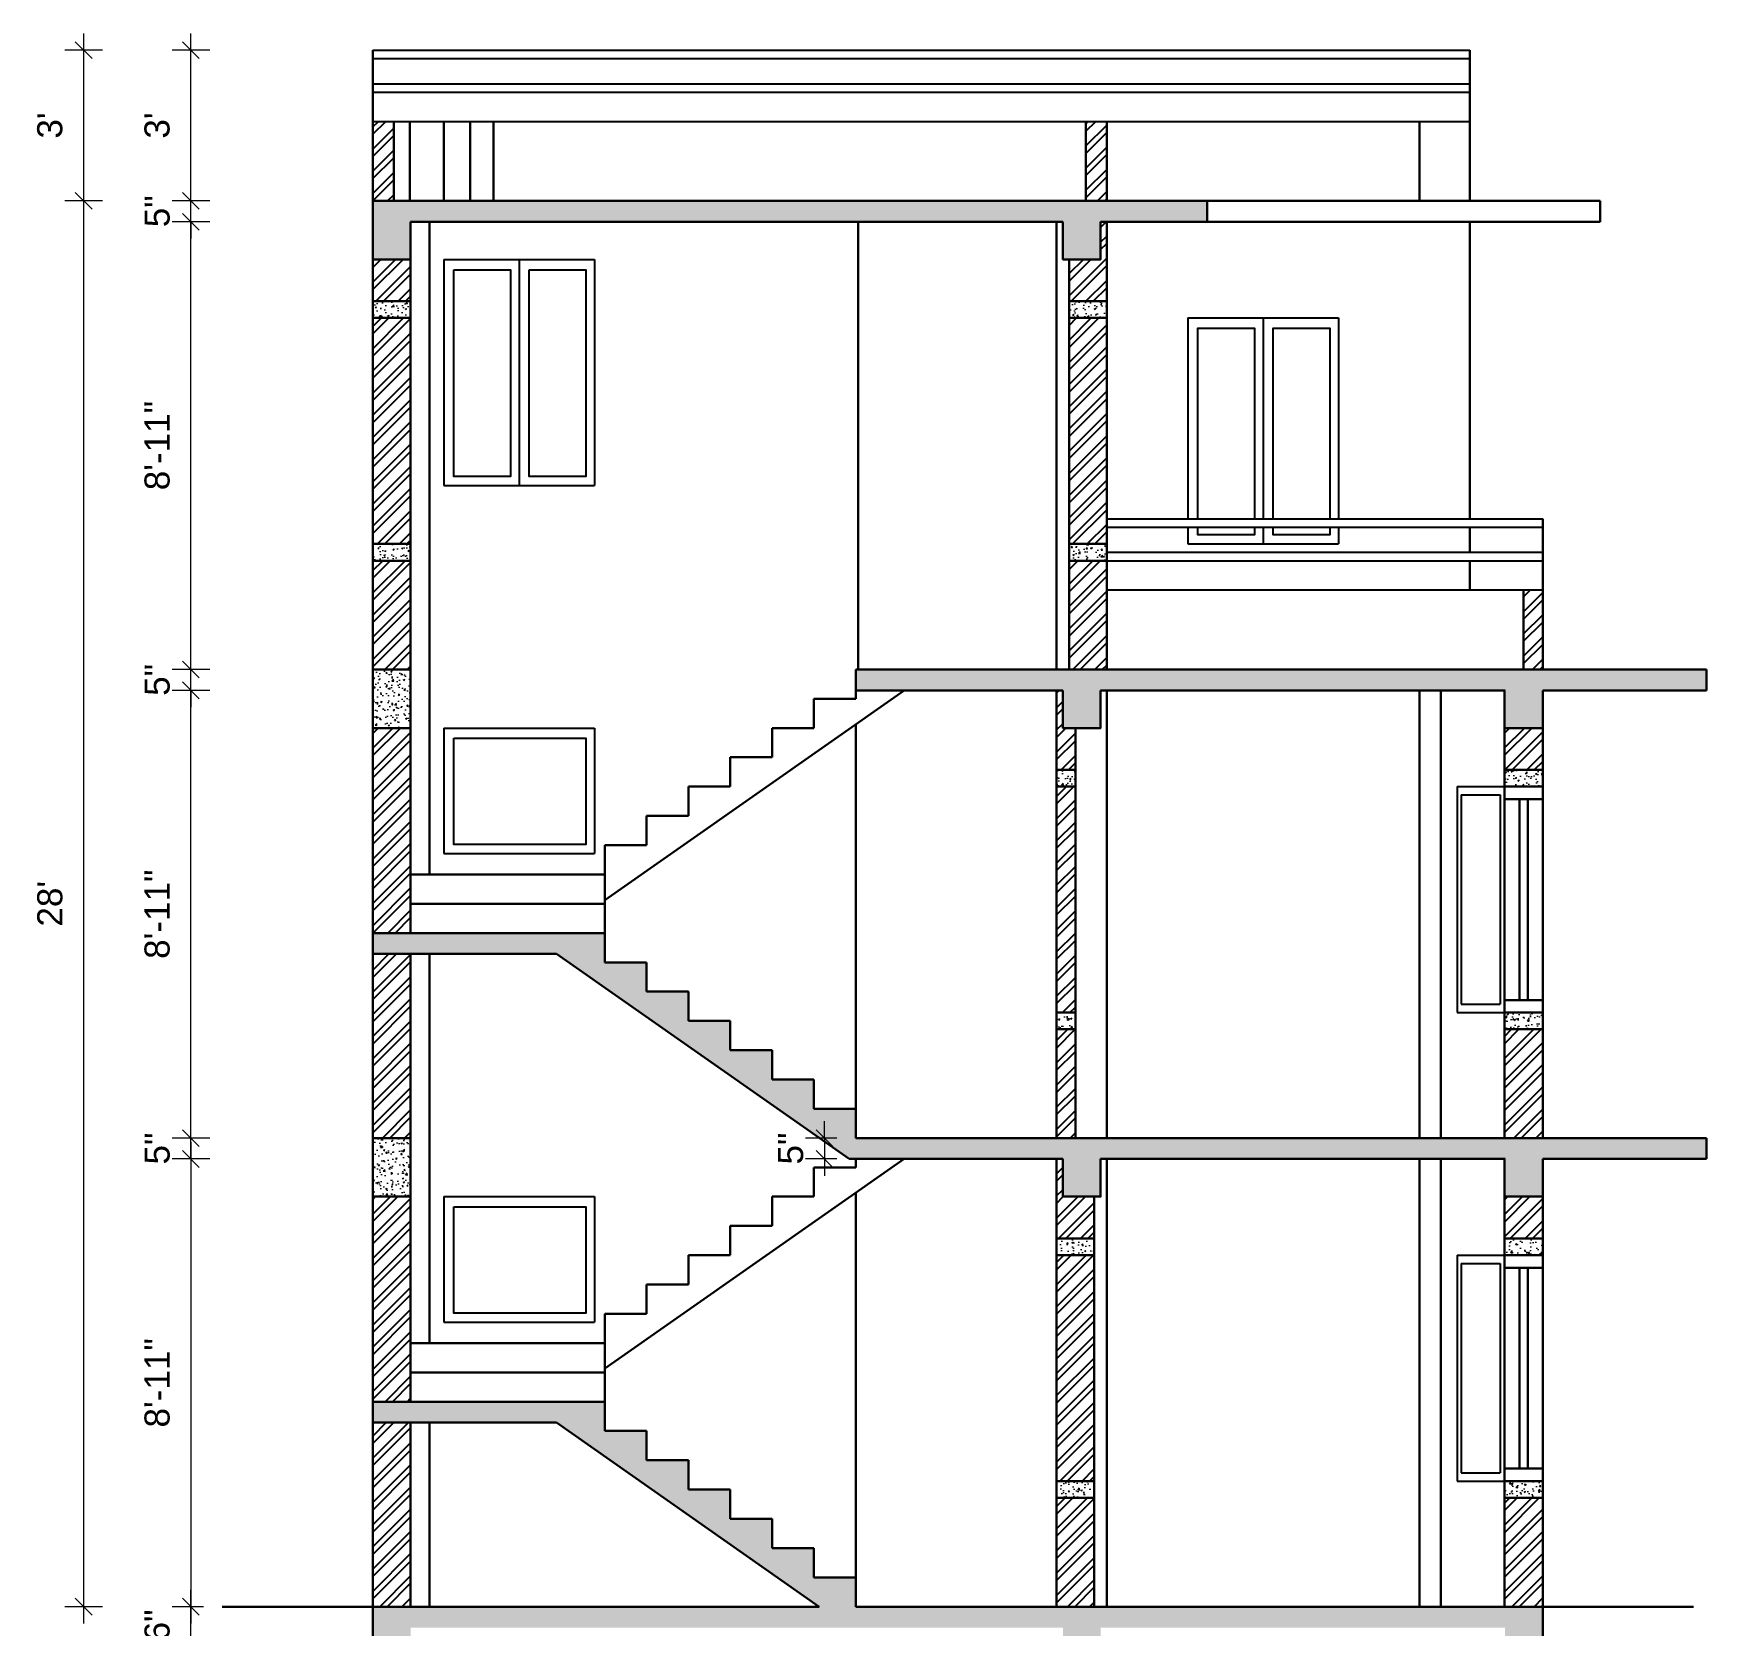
# Model space of a CAD drawing. Header units: inches. Extents: x 45643 to 70559, y -8725 to 1713.
# Drawn here: x 59715 to 60115, y -5222.8 to -4842.3 of the extents above; entities that cross this region are included whole.
import ezdxf

# ---------------------------------------------------------------- set-up
doc = ezdxf.new("R2010")
doc.units = ezdxf.units.IN
doc.header["$MEASUREMENT"] = 0
for name, color, linetype, lineweight in [('1', 7, 'Continuous', 25), ('A_Title Text', 105, 'Continuous', 60), ('ELEVATION', 6, 'Continuous', 30), ('PARAPET', 102, 'Continuous', 20)]:
    doc.layers.add(name, color=color, linetype=linetype, lineweight=lineweight)
doc.styles.add('Arial', font='arial.ttf')
doc.dimstyles.new('Sudeep', dxfattribs={"dimtxt": 6, "dimasz": 4, "dimexe": 4.5, "dimexo": 4.5, "dimgap": 5, "dimtad": 1, "dimdec": 0, "dimlunit": 4, "dimtxsty": 'Arial', "dimblk": 'OBLIQUE', "dimcen": 250, "dimdle": 4, "dimclrd": 86, "dimclre": 5, "dimclrt": 1, "dimadec": 0, "dimazin": 0, "dimtfac": 1, "dimtdec": 0, "dimtix": 1, "dimtmove": 1, "dimatfit": 3, "dimldrblk": 'OBLIQUE', "dimfxl": 4.5, "dimfxlon": 1, "dimfrac": 2, "dimlwd": 15, "dimlwe": 13, "dimarcsym": 0})
pattern_1 = [(50, (-4311.282, -5210.4313), (3.58630091, -0.31376067), [0.375, -4.125]), (355, (-4311.282, -5210.4313), (-0.69375667, 3.76096067), [0.3, -3.3]), (100.4514445, (-4310.9832, -5210.4575), (2.89254423, 3.44719995), [0.31870096, -3.50571056]), (46.1842, (-4311.282, -5209.4313), (5.33620665, -0.8275964), [0.5625, -6.1875]), (96.6356355, (-4310.8374, -5209.5003), (4.67330973, 4.870593), [0.4780517, -5.2585688]), (351.184164, (-4311.282, -5209.4313), (4.67330973, 4.870593), [0.45, -4.95]), (21, (-4310.782, -5209.6813), (2.98453526, -2.01309445), [0.375, -4.125]), (326, (-4310.782, -5209.6813), (1.21657666, 3.62575023), [0.3, -3.3]), (71.451445, (-4310.5334, -5209.849), (4.20111188, 1.61265576), [0.31870095, -3.50571056]), (37.5, (-4311.2821, -5210.4313), (0.060799277, 1.66446927), [0, -3.26, 0, -3.35, 0, -3.3125]), (7.5, (-4311.2821, -5210.4313), (1.315347687, 1.97205856), [0, -1.91, 0, -3.185, 0, -1.2625]), (327.5, (-4312.3971, -5210.4313), (2.66911218, -0.11277436), [0, -1.25, 0, -3.9, 0, -5.175]), (317.5, (-4312.897, -5210.4313), (2.91593085, 0.50052491), [0, -1.625, 0, -2.59, 0, -3.675])]
pattern_2 = [(45, (-4311.282, -5210.4313), (-2.65165043, 2.65165043), []), (45, (-4309.5143, -5210.4313), (-2.65165043, 2.65165043), [])]

# ---------------------------------------------------------------- blocks, each defined once
blk = doc.blocks.new('_Oblique')
at = {"color": 0, "linetype": 'ByBlock', "lineweight": -2}
blk.add_line((-0.5, -0.5), (0.5, 0.5), dxfattribs=at)
blk = doc.blocks.new('*D1189')
at = {"layer": 'A_Title Text', "color": 86, "lineweight": 15, "transparency": 16777216}
for p, q in [((59752.67, -5218.25), (59752.67, -5214.25)), ((59752.67, -5236.25), (59752.67, -5218.25)), ((59752.67, -5236.25), (59752.67, -5240.25))]:
    blk.add_line(p, q, dxfattribs=at)
at = {"layer": 'A_Title Text', "color": 5, "lineweight": 13, "transparency": 16777216}
for p, q in [((59755.66, -5218.25), (59748.17, -5218.25)), ((59757.17, -5236.25), (59748.17, -5236.25))]:
    blk.add_line(p, q, dxfattribs=at)
at = {"layer": 'Defpoints', "color": 0, "transparency": 16777216}
for p in [(59752.67, -5218.25), (59760.16, -5218.25), (59796.16, -5236.25)]:
    blk.add_point(p, dxfattribs=at)
at = {"layer": 'A_Title Text', "color": 86, "lineweight": 15, "transparency": 16777216, "xscale": 4, "yscale": 4, "zscale": 4}
for p, rotation in [((59752.67, -5218.25), 270), ((59752.67, -5236.25), 90)]:
    blk.add_blockref('_Oblique', p, dxfattribs=dict(at, rotation=rotation))
at = {"layer": 'A_Title Text', "color": 1, "transparency": 16777216, "insert": (59744.61, -5227.25), "char_height": 6, "attachment_point": 5, "rotation": 90, "style": 'Arial'}
blk.add_mtext('1\'-6"', dxfattribs=at)
blk = doc.blocks.new('*D1190')
at = {"layer": 'A_Title Text', "color": 86, "lineweight": 15, "transparency": 16777216}
for p, q in [((59904.12, -5106.25), (59904.12, -5102.25)), ((59904.12, -5106.25), (59904.12, -5111.25)), ((59904.12, -5111.25), (59904.12, -5115.25))]:
    blk.add_line(p, q, dxfattribs=at)
at = {"layer": 'A_Title Text', "color": 5, "lineweight": 13, "transparency": 16777216}
for p, q in [((59907.11, -5106.25), (59899.62, -5106.25)), ((59907.11, -5111.25), (59899.62, -5111.25))]:
    blk.add_line(p, q, dxfattribs=at)
at = {"layer": 'Defpoints', "color": 0, "transparency": 16777216}
for p in [(59911.61, -5106.25), (59904.12, -5111.25), (59911.61, -5111.25)]:
    blk.add_point(p, dxfattribs=at)
at = {"layer": 'A_Title Text', "color": 86, "lineweight": 15, "transparency": 16777216, "xscale": 4, "yscale": 4, "zscale": 4}
for p, rotation in [((59904.12, -5106.25), 270), ((59904.12, -5111.25), 90)]:
    blk.add_blockref('_Oblique', p, dxfattribs=dict(at, rotation=rotation))
at = {"layer": 'A_Title Text', "color": 1, "transparency": 16777216, "insert": (59896.06, -5108.75), "char_height": 6, "attachment_point": 5, "rotation": 90, "style": 'Arial'}
blk.add_mtext('5"', dxfattribs=at)
blk = doc.blocks.new('*D1191')
at = {"layer": 'A_Title Text', "color": 86, "lineweight": 15, "transparency": 16777216}
for p, q in [((59752.67, -5106.25), (59752.67, -5102.25)), ((59752.67, -5111.25), (59752.67, -5106.25)), ((59752.67, -5111.25), (59752.67, -5115.25))]:
    blk.add_line(p, q, dxfattribs=at)
at = {"layer": 'A_Title Text', "color": 5, "lineweight": 13, "transparency": 16777216}
for p, q in [((59757.17, -5106.25), (59748.17, -5106.25)), ((59757.17, -5111.25), (59748.17, -5111.25))]:
    blk.add_line(p, q, dxfattribs=at)
at = {"layer": 'Defpoints', "color": 0, "transparency": 16777216}
for p in [(59752.67, -5106.25), (59911.61, -5106.25), (59911.61, -5111.25)]:
    blk.add_point(p, dxfattribs=at)
at = {"layer": 'A_Title Text', "color": 86, "lineweight": 15, "transparency": 16777216, "xscale": 4, "yscale": 4, "zscale": 4}
for p, rotation in [((59752.67, -5106.25), 270), ((59752.67, -5111.25), 90)]:
    blk.add_blockref('_Oblique', p, dxfattribs=dict(at, rotation=rotation))
at = {"layer": 'A_Title Text', "color": 1, "transparency": 16777216, "insert": (59744.62, -5108.75), "char_height": 6, "attachment_point": 5, "rotation": 90, "style": 'Arial'}
blk.add_mtext('5"', dxfattribs=at)
blk = doc.blocks.new('*D1192')
at = {"layer": 'A_Title Text', "color": 86, "lineweight": 15, "transparency": 16777216}
blk.add_line((59752.67, -5110.25), (59752.67, -4995.25), dxfattribs=at)
at = {"layer": 'A_Title Text', "color": 5, "lineweight": 13, "transparency": 16777216}
for p, q in [((59757.17, -4999.25), (59748.17, -4999.25)), ((59757.17, -5106.25), (59748.17, -5106.25))]:
    blk.add_line(p, q, dxfattribs=at)
at = {"layer": 'Defpoints', "color": 0, "transparency": 16777216}
for p in [(59752.67, -4999.25), (59911.61, -4999.25), (59911.61, -5106.25)]:
    blk.add_point(p, dxfattribs=at)
at = {"layer": 'A_Title Text', "color": 86, "lineweight": 15, "transparency": 16777216, "xscale": 4, "yscale": 4, "zscale": 4}
for p, rotation in [((59752.67, -4999.25), 90), ((59752.67, -5106.25), 270)]:
    blk.add_blockref('_Oblique', p, dxfattribs=dict(at, rotation=rotation))
at = {"layer": 'A_Title Text', "color": 1, "transparency": 16777216, "insert": (59744.61, -5052.75), "char_height": 6, "attachment_point": 5, "rotation": 90, "style": 'Arial'}
blk.add_mtext('8\'-11"', dxfattribs=at)
blk = doc.blocks.new('*D1193')
at = {"layer": 'A_Title Text', "color": 86, "lineweight": 15, "transparency": 16777216}
for p, q in [((59752.67, -4994.25), (59752.67, -4990.25)), ((59752.67, -4999.25), (59752.67, -4994.25)), ((59752.67, -4999.25), (59752.67, -5003.25))]:
    blk.add_line(p, q, dxfattribs=at)
at = {"layer": 'A_Title Text', "color": 5, "lineweight": 13, "transparency": 16777216}
for p, q in [((59757.17, -4994.25), (59748.17, -4994.25)), ((59757.17, -4999.25), (59748.17, -4999.25))]:
    blk.add_line(p, q, dxfattribs=at)
at = {"layer": 'Defpoints', "color": 0, "transparency": 16777216}
for p in [(59752.67, -4994.25), (59911.61, -4994.25), (59911.61, -4999.25)]:
    blk.add_point(p, dxfattribs=at)
at = {"layer": 'A_Title Text', "color": 86, "lineweight": 15, "transparency": 16777216, "xscale": 4, "yscale": 4, "zscale": 4}
for p, rotation in [((59752.67, -4994.25), 270), ((59752.67, -4999.25), 90)]:
    blk.add_blockref('_Oblique', p, dxfattribs=dict(at, rotation=rotation))
at = {"layer": 'A_Title Text', "color": 1, "transparency": 16777216, "insert": (59744.62, -4996.75), "char_height": 6, "attachment_point": 5, "rotation": 90, "style": 'Arial'}
blk.add_mtext('5"', dxfattribs=at)
blk = doc.blocks.new('*D1194')
at = {"layer": 'A_Title Text', "color": 86, "lineweight": 15, "transparency": 16777216}
blk.add_line((59752.67, -4998.25), (59752.67, -4883.25), dxfattribs=at)
at = {"layer": 'A_Title Text', "color": 5, "lineweight": 13, "transparency": 16777216}
for p, q in [((59757.17, -4887.25), (59748.17, -4887.25)), ((59757.17, -4994.25), (59748.17, -4994.25))]:
    blk.add_line(p, q, dxfattribs=at)
at = {"layer": 'Defpoints', "color": 0, "transparency": 16777216}
for p in [(59752.67, -4887.25), (59805.18, -4887.25), (59911.61, -4994.25)]:
    blk.add_point(p, dxfattribs=at)
at = {"layer": 'A_Title Text', "color": 86, "lineweight": 15, "transparency": 16777216, "xscale": 4, "yscale": 4, "zscale": 4}
for p, rotation in [((59752.67, -4887.25), 90), ((59752.67, -4994.25), 270)]:
    blk.add_blockref('_Oblique', p, dxfattribs=dict(at, rotation=rotation))
at = {"layer": 'A_Title Text', "color": 1, "transparency": 16777216, "insert": (59744.61, -4940.75), "char_height": 6, "attachment_point": 5, "rotation": 90, "style": 'Arial'}
blk.add_mtext('8\'-11"', dxfattribs=at)
blk = doc.blocks.new('*D1195')
at = {"layer": 'A_Title Text', "color": 86, "lineweight": 15, "transparency": 16777216}
for p, q in [((59752.67, -4882.25), (59752.67, -4878.25)), ((59752.67, -4887.25), (59752.67, -4882.25)), ((59752.67, -4887.25), (59752.67, -4891.25))]:
    blk.add_line(p, q, dxfattribs=at)
at = {"layer": 'A_Title Text', "color": 5, "lineweight": 13, "transparency": 16777216}
for p, q in [((59757.17, -4882.25), (59748.17, -4882.25)), ((59757.17, -4887.25), (59748.17, -4887.25))]:
    blk.add_line(p, q, dxfattribs=at)
at = {"layer": 'Defpoints', "color": 0, "transparency": 16777216}
for p in [(59752.67, -4882.25), (59796.16, -4882.25), (59805.18, -4887.25)]:
    blk.add_point(p, dxfattribs=at)
at = {"layer": 'A_Title Text', "color": 86, "lineweight": 15, "transparency": 16777216, "xscale": 4, "yscale": 4, "zscale": 4}
for p, rotation in [((59752.67, -4882.25), 270), ((59752.67, -4887.25), 90)]:
    blk.add_blockref('_Oblique', p, dxfattribs=dict(at, rotation=rotation))
at = {"layer": 'A_Title Text', "color": 1, "transparency": 16777216, "insert": (59744.62, -4884.75), "char_height": 6, "attachment_point": 5, "rotation": 90, "style": 'Arial'}
blk.add_mtext('5"', dxfattribs=at)
blk = doc.blocks.new('*D1196')
at = {"layer": 'A_Title Text', "color": 86, "lineweight": 15, "transparency": 16777216}
blk.add_line((59752.67, -4886.25), (59752.67, -4842.25), dxfattribs=at)
at = {"layer": 'A_Title Text', "color": 5, "lineweight": 13, "transparency": 16777216}
for p, q in [((59757.17, -4846.25), (59748.17, -4846.25)), ((59757.17, -4882.25), (59748.17, -4882.25))]:
    blk.add_line(p, q, dxfattribs=at)
at = {"layer": 'Defpoints', "color": 0, "transparency": 16777216}
for p in [(59752.67, -4846.25), (59796.16, -4846.25), (59796.16, -4882.25)]:
    blk.add_point(p, dxfattribs=at)
at = {"layer": 'A_Title Text', "color": 86, "lineweight": 15, "transparency": 16777216, "xscale": 4, "yscale": 4, "zscale": 4}
for p, rotation in [((59752.67, -4846.25), 90), ((59752.67, -4882.25), 270)]:
    blk.add_blockref('_Oblique', p, dxfattribs=dict(at, rotation=rotation))
at = {"layer": 'A_Title Text', "color": 1, "transparency": 16777216, "insert": (59744.6, -4864.25), "char_height": 6, "attachment_point": 5, "rotation": 90, "style": 'Arial'}
blk.add_mtext("3'", dxfattribs=at)
blk = doc.blocks.new('*D1186')
at = {"layer": 'A_Title Text', "color": 86, "lineweight": 15, "transparency": 16777216}
blk.add_line((59727.03, -5222.25), (59727.03, -4878.25), dxfattribs=at)
at = {"layer": 'A_Title Text', "color": 5, "lineweight": 13, "transparency": 16777216}
for p, q in [((59731.53, -4882.25), (59722.53, -4882.25)), ((59731.53, -5218.25), (59722.53, -5218.25))]:
    blk.add_line(p, q, dxfattribs=at)
at = {"layer": 'Defpoints', "color": 0, "transparency": 16777216}
for p in [(59727.03, -4882.25), (59796.16, -4882.25), (59760.16, -5218.25)]:
    blk.add_point(p, dxfattribs=at)
at = {"layer": 'A_Title Text', "color": 86, "lineweight": 15, "transparency": 16777216, "xscale": 4, "yscale": 4, "zscale": 4}
for p, rotation in [((59727.03, -4882.25), 90), ((59727.03, -5218.25), 270)]:
    blk.add_blockref('_Oblique', p, dxfattribs=dict(at, rotation=rotation))
at = {"layer": 'A_Title Text', "color": 1, "transparency": 16777216, "insert": (59718.97, -5050.25), "char_height": 6, "attachment_point": 5, "rotation": 90, "style": 'Arial'}
blk.add_mtext("28'", dxfattribs=at)
blk = doc.blocks.new('*D1187')
at = {"layer": 'A_Title Text', "color": 86, "lineweight": 15, "transparency": 16777216}
blk.add_line((59727.03, -4886.25), (59727.03, -4842.25), dxfattribs=at)
at = {"layer": 'A_Title Text', "color": 5, "lineweight": 13, "transparency": 16777216}
for p, q in [((59731.53, -4846.25), (59722.53, -4846.25)), ((59731.53, -4882.25), (59722.53, -4882.25))]:
    blk.add_line(p, q, dxfattribs=at)
at = {"layer": 'Defpoints', "color": 0, "transparency": 16777216}
for p in [(59727.03, -4846.25), (59796.16, -4846.25), (59796.16, -4882.25)]:
    blk.add_point(p, dxfattribs=at)
at = {"layer": 'A_Title Text', "color": 86, "lineweight": 15, "transparency": 16777216, "xscale": 4, "yscale": 4, "zscale": 4}
for p, rotation in [((59727.03, -4846.25), 90), ((59727.03, -4882.25), 270)]:
    blk.add_blockref('_Oblique', p, dxfattribs=dict(at, rotation=rotation))
at = {"layer": 'A_Title Text', "color": 1, "transparency": 16777216, "insert": (59718.96, -4864.25), "char_height": 6, "attachment_point": 5, "rotation": 90, "style": 'Arial'}
blk.add_mtext("3'", dxfattribs=at)
blk = doc.blocks.new('*D1341')
at = {"layer": 'A_Title Text', "color": 86, "lineweight": 15, "transparency": 16777216}
blk.add_line((59752.67, -5107.25), (59752.67, -5222.25), dxfattribs=at)
at = {"layer": 'A_Title Text', "color": 5, "lineweight": 13, "transparency": 16777216}
for p, q in [((59757.17, -5111.25), (59748.17, -5111.25)), ((59755.66, -5218.25), (59748.17, -5218.25))]:
    blk.add_line(p, q, dxfattribs=at)
at = {"layer": 'Defpoints', "color": 0, "transparency": 16777216}
for p in [(59911.61, -5111.25), (59752.67, -5218.25), (59760.16, -5218.25)]:
    blk.add_point(p, dxfattribs=at)
at = {"layer": 'A_Title Text', "color": 86, "lineweight": 15, "transparency": 16777216, "xscale": 4, "yscale": 4, "zscale": 4}
for p, rotation in [((59752.67, -5111.25), 90), ((59752.67, -5218.25), 270)]:
    blk.add_blockref('_Oblique', p, dxfattribs=dict(at, rotation=rotation))
at = {"layer": 'A_Title Text', "color": 1, "transparency": 16777216, "insert": (59744.61, -5164.75), "char_height": 6, "attachment_point": 5, "rotation": 90, "style": 'Arial'}
blk.add_mtext('8\'-11"', dxfattribs=at)

msp = doc.modelspace()

# ---------------------------------------------------------------- hatches: boundary and pattern name
at = {"layer": '1', "ltscale": 5}
h = msp.add_hatch(dxfattribs=at)
h.set_pattern_fill('ANSI32', color=4, scale=10, style=0)
h.set_pattern_definition(pattern_2)
h.paths.add_polyline_path([(59801.164, -4863.254), (59796.164, -4863.254), (59796.164, -4882.254), (59801.164, -4882.254)])
h = msp.add_hatch(dxfattribs=at)
h.set_pattern_fill('ANSI32', color=4, scale=10, style=0)
h.set_pattern_definition(pattern_2)
h.paths.add_polyline_path([(59971.61, -4863.254), (59966.61, -4863.254), (59966.61, -4882.254), (59971.61, -4882.254)])
h = msp.add_hatch(dxfattribs=at)
h.set_pattern_fill('ANSI32', color=4, scale=10, style=0)
h.set_pattern_definition(pattern_2)
h.paths.add_polyline_path([(59971.602, -4968.254), (59962.602, -4968.254), (59962.602, -4994.254), (59971.602, -4994.254)])
h.paths.add_polyline_path([(59971.602, -4910.254), (59962.602, -4910.254), (59962.602, -4964.254), (59971.602, -4964.254)])
h.paths.add_polyline_path([(59962.602, -4906.254), (59971.602, -4906.254), (59971.602, -4887.254), (59970.11, -4887.254), (59970.11, -4896.254), (59962.602, -4896.254)])
h = msp.add_hatch(dxfattribs=at)
h.set_pattern_fill('ANSI32', color=4, scale=10, style=0)
h.set_pattern_definition(pattern_2)
h.paths.add_polyline_path([(59805.176, -4968.254), (59796.164, -4968.254), (59796.164, -4994.254), (59805.176, -4994.254)])
h.paths.add_polyline_path([(59805.176, -4910.254), (59796.164, -4910.254), (59796.164, -4964.254), (59805.176, -4964.254)])
h.paths.add_polyline_path([(59805.176, -4896.254), (59796.164, -4896.254), (59796.164, -4906.254), (59805.176, -4906.254)])
h = msp.add_hatch(dxfattribs=at)
h.set_pattern_fill('ANSI32', color=4, scale=10, style=0)
h.set_pattern_definition([(45, (-4323.3425, -5210.4313), (-2.65165043, 2.65165043), []), (45, (-4321.5748, -5210.4313), (-2.65165043, 2.65165043), [])])
h.paths.add_polyline_path([(60075.843, -4975.254), (60071.265, -4975.254), (60071.265, -4994.254), (60075.843, -4994.254)])
h = msp.add_hatch(dxfattribs=at)
h.set_pattern_fill('ANSI32', color=4, scale=10, style=0)
h.set_pattern_definition(pattern_2)
h.paths.add_polyline_path([(59964.11, -5080.254), (59959.61, -5080.254), (59959.61, -5106.254), (59964.11, -5106.254)])
h.paths.add_polyline_path([(59959.61, -5076.254), (59964.11, -5076.254), (59964.11, -5022.254), (59959.61, -5022.254)])
h.paths.add_polyline_path([(59964.11, -5008.254), (59961.11, -5008.254), (59961.11, -4999.254), (59959.61, -4999.254), (59959.61, -5018.254), (59964.11, -5018.254)])
h = msp.add_hatch(dxfattribs=at)
h.set_pattern_fill('ANSI32', color=4, scale=10, style=0)
h.set_pattern_definition(pattern_2)
h.paths.add_polyline_path([(59796.164, -5106.254), (59805.176, -5106.254), (59805.176, -5062.254), (59796.164, -5062.254)])
h.paths.add_polyline_path([(59805.176, -5008.254), (59796.164, -5008.254), (59796.164, -5057.254), (59805.176, -5057.254)])
h = msp.add_hatch(dxfattribs=at)
h.set_pattern_fill('ANSI32', color=4, scale=10, style=0)
h.set_pattern_definition(pattern_2)
h.paths.add_polyline_path([(60066.687, -5106.254), (60075.843, -5106.254), (60075.843, -5080.254), (60066.687, -5080.254)])
h.paths.add_polyline_path([(60075.843, -5018.254), (60075.843, -5008.254), (60066.687, -5008.254), (60066.687, -5018.254)])
h = msp.add_hatch(dxfattribs=at)
h.set_pattern_fill('ANSI32', color=4, scale=10, style=0)
h.set_pattern_definition(pattern_2)
h.paths.add_polyline_path([(59968.61, -5120.254), (59961.11, -5120.254), (59961.11, -5111.254), (59959.61, -5111.254), (59959.61, -5130.254), (59968.61, -5130.254)])
h.paths.add_polyline_path([(59968.61, -5134.254), (59959.61, -5134.254), (59959.61, -5188.254), (59968.61, -5188.254)])
h.paths.add_polyline_path([(59968.61, -5192.254), (59959.61, -5192.254), (59959.61, -5218.254), (59968.61, -5218.254)])
h = msp.add_hatch(dxfattribs=at)
h.set_pattern_fill('ANSI32', color=4, scale=10, style=0)
h.set_pattern_definition(pattern_2)
h.paths.add_polyline_path([(59805.176, -5174.254), (59796.164, -5174.254), (59796.164, -5218.254), (59805.176, -5218.254)])
h.paths.add_polyline_path([(59805.176, -5120.254), (59796.164, -5120.254), (59796.164, -5169.254), (59805.176, -5169.254)])
h = msp.add_hatch(dxfattribs=at)
h.set_pattern_fill('ANSI32', color=4, scale=10, style=0)
h.set_pattern_definition([(45, (26149.0368, -725.8534), (-2.65165043, 2.65165043), []), (45, (26150.8046, -725.8534), (-2.65165043, 2.65165043), [])])
h.paths.add_polyline_path([(60066.687, -5130.254), (60075.843, -5130.254), (60075.843, -5120.254), (60066.687, -5120.254)])
h.paths.add_polyline_path([(60075.843, -5192.254), (60066.687, -5192.254), (60066.687, -5218.254), (60075.843, -5218.254)])
at = {"layer": 'PARAPET'}
h = msp.add_hatch(dxfattribs=at)
h.set_pattern_fill('AR-CONC', color=256, scale=0.5)
h.set_pattern_definition(pattern_1)
h.paths.add_polyline_path([(59961.11, -4887.254), (59961.11, -4896.254), (59970.11, -4896.254), (59970.11, -4887.254), (59995.6, -4887.254), (59995.6, -4882.254), (59796.164, -4882.254), (59796.164, -4896.254), (59805.164, -4896.254), (59805.164, -4887.254)])
h = msp.add_hatch(dxfattribs=at)
h.set_pattern_fill('AR-CONC', color=256, scale=0.5)
h.set_pattern_definition(pattern_1)
h.paths.add_polyline_path([(59805.176, -4910.254), (59805.176, -4906.254), (59796.164, -4906.254), (59796.164, -4910.254)])
h = msp.add_hatch(dxfattribs=at)
h.set_pattern_fill('AR-CONC', color=256, scale=0.5)
h.set_pattern_definition(pattern_1)
h.paths.add_polyline_path([(59962.602, -4906.254), (59962.602, -4910.254), (59971.602, -4910.254), (59971.602, -4906.254)])
h = msp.add_hatch(dxfattribs=at)
h.set_pattern_fill('AR-CONC', color=256, scale=0.5)
h.set_pattern_definition(pattern_1)
h.paths.add_polyline_path([(59805.176, -4968.254), (59805.176, -4964.254), (59796.164, -4964.254), (59796.164, -4968.254)])
h = msp.add_hatch(dxfattribs=at)
h.set_pattern_fill('AR-CONC', color=256, scale=0.5)
h.set_pattern_definition(pattern_1)
h.paths.add_polyline_path([(59962.602, -4964.254), (59962.602, -4968.254), (59971.602, -4968.254), (59971.602, -4964.254)])
h = msp.add_hatch(dxfattribs=at)
h.set_pattern_fill('AR-CONC', color=256, scale=0.5)
h.set_pattern_definition(pattern_1)
h.paths.add_polyline_path([(59796.164, -5008.254), (59805.164, -5008.254), (59805.164, -4994.254), (59796.164, -4994.254)])
h = msp.add_hatch(dxfattribs=at)
h.set_pattern_fill('AR-CONC', color=256, scale=0.5)
h.set_pattern_definition(pattern_1)
h.paths.add_polyline_path([(59970.11, -4999.254), (60066.687, -4999.254), (60066.687, -5008.254), (60075.843, -5008.254), (60075.843, -4999.254), (60114.986, -4999.254), (60114.986, -4994.254), (59911.61, -4994.254), (59911.61, -4999.254), (59961.11, -4999.254), (59961.11, -5008.254), (59970.11, -5008.254)])
h = msp.add_hatch(dxfattribs=at)
h.set_pattern_fill('AR-CONC', color=256, scale=0.5)
h.set_pattern_definition(pattern_1)
h.paths.add_polyline_path([(59959.61, -5018.254), (59959.61, -5022.254), (59964.11, -5022.254), (59964.11, -5018.254)])
h = msp.add_hatch(dxfattribs=at)
h.set_pattern_fill('AR-CONC', color=256, scale=0.5)
h.set_pattern_definition(pattern_1)
h.paths.add_polyline_path([(60066.687, -5018.254), (60066.687, -5022.254), (60075.843, -5022.254), (60075.843, -5018.254)])
h = msp.add_hatch(dxfattribs=at)
h.set_pattern_fill('AR-CONC', color=256, scale=0.5)
h.set_pattern_definition(pattern_1)
h.paths.add_polyline_path([(59961.11, -5120.254), (59970.11, -5120.254), (59970.11, -5111.254), (60066.687, -5111.254), (60066.687, -5120.254), (60075.843, -5120.254), (60075.843, -5111.254), (60114.986, -5111.254), (60114.986, -5106.254), (59911.61, -5106.254), (59911.61, -5099.254), (59901.61, -5099.254), (59901.61, -5092.254), (59891.61, -5092.254), (59891.61, -5085.254), (59881.61, -5085.254), (59881.61, -5078.254), (59871.61, -5078.254), (59871.61, -5071.254), (59861.61, -5071.254), (59861.61, -5064.254), (59851.61, -5064.254), (59851.61, -5057.254), (59796.164, -5057.254), (59796.164, -5062.254), (59840.034, -5062.254), (59910.034, -5111.254), (59961.11, -5111.254)])
h = msp.add_hatch(dxfattribs=at)
h.set_pattern_fill('AR-CONC', color=256, scale=0.5)
h.set_pattern_definition(pattern_1)
h.paths.add_polyline_path([(59964.11, -5080.254), (59964.11, -5076.254), (59959.61, -5076.254), (59959.61, -5080.254)])
h = msp.add_hatch(dxfattribs=at)
h.set_pattern_fill('AR-CONC', color=256, scale=0.5)
h.set_pattern_definition(pattern_1)
h.paths.add_polyline_path([(60075.843, -5080.254), (60075.843, -5076.254), (60066.687, -5076.254), (60066.687, -5080.254)])
h = msp.add_hatch(dxfattribs=at)
h.set_pattern_fill('AR-CONC', color=256, scale=0.5)
h.set_pattern_definition(pattern_1)
h.paths.add_polyline_path([(59805.164, -5106.254), (59796.164, -5106.254), (59796.164, -5120.254), (59805.164, -5120.254)])
h = msp.add_hatch(dxfattribs=at)
h.set_pattern_fill('AR-CONC', color=256, scale=0.5)
h.set_pattern_definition(pattern_1)
h.paths.add_polyline_path([(59959.61, -5130.254), (59959.61, -5134.254), (59968.61, -5134.254), (59968.61, -5130.254)])
h = msp.add_hatch(dxfattribs=at)
h.set_pattern_fill('AR-CONC', color=256, scale=0.5)
h.set_pattern_definition(pattern_1)
h.paths.add_polyline_path([(60075.843, -5130.254), (60066.687, -5130.254), (60066.687, -5134.254), (60075.843, -5134.254)])
h = msp.add_hatch(dxfattribs=at)
h.set_pattern_fill('AR-CONC', color=256, scale=0.5)
h.set_pattern_definition(pattern_1)
h.paths.add_polyline_path([(59961.11, -5232.254), (59970.11, -5232.254), (59970.11, -5223.254), (60066.843, -5223.254), (60066.843, -5232.254), (60075.843, -5232.254), (60075.843, -5218.254), (59911.61, -5218.254), (59911.61, -5211.254), (59901.61, -5211.254), (59901.61, -5204.254), (59891.61, -5204.254), (59891.61, -5197.254), (59881.61, -5197.254), (59881.61, -5190.254), (59871.61, -5190.254), (59871.61, -5183.254), (59861.61, -5183.254), (59861.61, -5176.254), (59851.61, -5176.254), (59851.61, -5169.254), (59796.164, -5169.254), (59796.164, -5174.254), (59840.034, -5174.254), (59902.891, -5218.254), (59796.163, -5218.254), (59796.163, -5232.254), (59805.164, -5232.254), (59805.164, -5223.254), (59961.11, -5223.254)])
h = msp.add_hatch(dxfattribs=at)
h.set_pattern_fill('AR-CONC', color=256, scale=0.5)
h.set_pattern_definition(pattern_1)
h.paths.add_polyline_path([(59968.61, -5192.254), (59968.61, -5188.254), (59959.61, -5188.254), (59959.61, -5192.254)])
h = msp.add_hatch(dxfattribs=at)
h.set_pattern_fill('AR-CONC', color=256, scale=0.5)
h.set_pattern_definition(pattern_1)
h.paths.add_polyline_path([(60075.843, -5192.254), (60075.843, -5188.254), (60066.687, -5188.254), (60066.687, -5192.254)])

# ---------------------------------------------------------------- linework, layer by layer
at = {"color": 5}
for p, q in [((59813.13, -4896.254), (59849.13, -4896.254)), ((59813.13, -4896.254), (59813.13, -4950.254)), ((59831.13, -4896.254), (59831.13, -4950.254)), ((59849.13, -4896.254), (59849.13, -4950.254)), ((59991.007, -4910.254), (60027.007, -4910.254)), ((59991.007, -4910.254), (59991.007, -4958.254)), ((60009.007, -4910.254), (60009.007, -4958.254)), ((60027.007, -4910.254), (60027.007, -4958.254)), ((59813.13, -4950.254), (59849.13, -4950.254)), ((59991.007, -4960.254), (59991.007, -4964.254)), ((60009.007, -4960.254), (60009.007, -4964.254)), ((60027.007, -4960.254), (60027.007, -4964.254)), ((59991.007, -4964.254), (60027.007, -4964.254)), ((59813.13, -5008.254), (59849.13, -5008.254)), ((59813.13, -5008.254), (59813.13, -5038.254)), ((59849.13, -5008.254), (59849.13, -5038.254)), ((60055.347, -5022.254), (60066.687, -5022.254)), ((60055.347, -5022.254), (60055.347, -5076.254)), ((60066.687, -5022.254), (60066.687, -5076.254)), ((60056.347, -5024.254), (60065.687, -5024.254)), ((60056.347, -5024.254), (60056.347, -5074.254)), ((60065.687, -5024.254), (60065.687, -5074.254)), ((59813.13, -5038.254), (59849.13, -5038.254)), ((60056.347, -5074.254), (60065.687, -5074.254)), ((60055.347, -5076.254), (60066.687, -5076.254)), ((59813.13, -5120.254), (59849.13, -5120.254)), ((59813.13, -5120.254), (59813.13, -5150.254)), ((59849.13, -5120.254), (59849.13, -5150.254)), ((60055.347, -5134.254), (60066.687, -5134.254)), ((60055.347, -5134.254), (60055.347, -5188.254)), ((60066.687, -5134.254), (60066.687, -5188.254)), ((60056.347, -5136.254), (60065.687, -5136.254)), ((60056.347, -5136.254), (60056.347, -5186.254)), ((60065.687, -5136.254), (60065.687, -5186.254)), ((59813.13, -5150.254), (59849.13, -5150.254)), ((60056.347, -5186.254), (60065.687, -5186.254)), ((60055.347, -5188.254), (60066.687, -5188.254))]:
    msp.add_line(p, q, dxfattribs=at)
for points in [[(59815.532, -4898.712), (59829.067, -4898.712), (59829.067, -4948.112), (59815.532, -4948.112)], [(59833.532, -4898.712), (59847.067, -4898.712), (59847.067, -4948.112), (59833.532, -4948.112)]]:
    msp.add_lwpolyline(points, close=True, dxfattribs=at)
for points in [[(59993.409, -4958.254), (59993.409, -4912.712), (60006.944, -4912.712), (60006.944, -4958.254)], [(60011.409, -4958.254), (60011.409, -4912.712), (60024.944, -4912.712), (60024.944, -4958.254)], [(60006.944, -4960.254), (60006.944, -4962.112), (59993.409, -4962.112), (59993.409, -4960.254)], [(60024.944, -4960.254), (60024.944, -4962.112), (60011.409, -4962.112), (60011.409, -4960.254)], [(59815.532, -5010.712), (59847.067, -5010.712), (59847.067, -5036.112), (59815.532, -5036.112), (59815.532, -5010.712)], [(59815.532, -5122.712), (59847.067, -5122.712), (59847.067, -5148.112), (59815.532, -5148.112), (59815.532, -5122.712)]]:
    msp.add_lwpolyline(points, dxfattribs=at)
at = {"layer": '1', "color": 11, "ltscale": 5}
for p, q in [((59796.164, -4846.254), (60058.404, -4846.254)), ((59796.164, -4848.254), (60058.404, -4848.254)), ((59796.164, -4854.254), (60058.404, -4854.254)), ((59796.164, -4856.254), (60058.404, -4856.254)), ((59796.164, -4863.254), (60058.404, -4863.254)), ((59971.602, -4958.254), (60075.843, -4958.254)), ((59971.602, -4960.254), (60075.843, -4960.254)), ((59971.602, -4966.254), (60075.843, -4966.254)), ((59971.602, -4968.254), (60075.843, -4968.254)), ((59971.602, -4975.254), (60075.843, -4975.254))]:
    msp.add_line(p, q, dxfattribs=at)
at = {"layer": 'ELEVATION'}
for p, q in [((59796.164, -5218.254), (59796.164, -4846.254)), ((60058.404, -4882.254), (60058.404, -4846.254)), ((59801.164, -4882.254), (59801.164, -4863.254)), ((59804.997, -4882.254), (59804.997, -4863.254)), ((59813.13, -4882.254), (59813.13, -4863.254)), ((59819.451, -4882.254), (59819.451, -4863.254)), ((59825.029, -4882.254), (59825.029, -4863.254)), ((59825.029, -4882.254), (59825.029, -4863.254)), ((59966.61, -4882.254), (59966.61, -4863.254)), ((59971.61, -4882.254), (59971.61, -4863.254)), ((60046.404, -4882.254), (60046.404, -4863.254)), ((59796.164, -4882.254), (60089.552, -4882.254)), ((59995.6, -4887.254), (59995.6, -4882.254)), ((60089.552, -4887.254), (60089.552, -4882.254)), ((59805.164, -4887.254), (59961.11, -4887.254)), ((59805.176, -5057.254), (59805.176, -4887.254)), ((59809.663, -5043.254), (59809.663, -4887.254)), ((59912.143, -4994.254), (59912.143, -4887.254)), ((59959.61, -4994.254), (59959.61, -4887.254)), ((59970.11, -4887.254), (60089.552, -4887.254)), ((59971.602, -4994.254), (59971.602, -4887.254)), ((60058.404, -4958.254), (60058.404, -4887.254)), ((59962.602, -4994.254), (59962.602, -4896.254)), ((59796.164, -4906.254), (59805.176, -4906.254)), ((59962.602, -4906.254), (59971.602, -4906.254)), ((59796.164, -4910.254), (59805.176, -4910.254)), ((59962.602, -4910.254), (59971.602, -4910.254)), ((60075.843, -4994.254), (60075.843, -4958.254)), ((60058.404, -4966.254), (60058.404, -4960.254)), ((59796.164, -4964.254), (59805.176, -4964.254)), ((59962.602, -4964.254), (59971.602, -4964.254)), ((59796.164, -4968.254), (59805.176, -4968.254)), ((59962.602, -4968.254), (59971.602, -4968.254)), ((60058.404, -4975.254), (60058.404, -4968.254)), ((60071.265, -4994.254), (60071.265, -4975.254)), ((59911.61, -4994.254), (59911.61, -5001.254)), ((59911.61, -4994.254), (60114.986, -4994.254)), ((60114.986, -4999.254), (60114.986, -4994.254)), ((59851.61, -5049.358), (59923.186, -4999.254)), ((59911.61, -5001.254), (59911.61, -4999.254)), ((59911.61, -4999.254), (59961.11, -4999.254)), ((59959.61, -5106.254), (59959.61, -4999.254)), ((59970.11, -4999.254), (60066.843, -4999.254)), ((59971.61, -5106.254), (59971.61, -4999.254)), ((60046.404, -5106.254), (60046.404, -4999.254)), ((60051.492, -5106.254), (60051.492, -4999.254)), ((60066.687, -5106.254), (60066.687, -4999.254)), ((60075.843, -4999.254), (60114.986, -4999.254)), ((60075.843, -5106.254), (60075.843, -4999.254)), ((59911.61, -5001.254), (59901.61, -5001.254)), ((59901.61, -5001.254), (59901.61, -5008.254)), ((59911.61, -5106.254), (59911.61, -5007.358)), ((59901.61, -5008.254), (59891.61, -5008.254)), ((59891.61, -5008.254), (59891.61, -5015.254)), ((59964.11, -5106.254), (59964.11, -5008.254)), ((59891.61, -5015.254), (59881.61, -5015.254)), ((59881.61, -5015.254), (59881.61, -5022.254)), ((59959.61, -5018.254), (59964.11, -5018.254)), ((60066.687, -5018.254), (60075.843, -5018.254)), ((59881.61, -5022.254), (59871.61, -5022.254)), ((59871.61, -5022.254), (59871.61, -5029.254)), ((59959.61, -5022.254), (59964.11, -5022.254)), ((60066.687, -5022.254), (60075.843, -5022.254)), ((60066.687, -5025.254), (60075.843, -5025.254)), ((60070.265, -5025.254), (60070.265, -5073.254)), ((60072.265, -5025.254), (60072.265, -5073.254)), ((59871.61, -5029.254), (59861.61, -5029.254)), ((59861.61, -5029.254), (59861.61, -5036.254)), ((59861.61, -5036.254), (59851.61, -5036.254)), ((59851.61, -5036.254), (59851.61, -5043.254)), ((59851.61, -5043.254), (59805.176, -5043.254)), ((59851.61, -5057.254), (59851.61, -5043.254)), ((59851.61, -5050.254), (59805.176, -5050.254)), ((59851.61, -5057.254), (59796.164, -5057.254)), ((59851.61, -5064.254), (59851.61, -5057.254)), ((59840.034, -5062.254), (59796.164, -5062.254)), ((59805.176, -5169.254), (59805.176, -5062.254)), ((59809.663, -5155.254), (59809.663, -5062.254)), ((59910.034, -5111.254), (59840.034, -5062.254)), ((59861.61, -5064.254), (59851.61, -5064.254)), ((59861.61, -5071.254), (59861.61, -5064.254)), ((59871.61, -5071.254), (59861.61, -5071.254)), ((59871.61, -5078.254), (59871.61, -5071.254)), ((60066.687, -5073.254), (60075.843, -5073.254)), ((59881.61, -5078.254), (59871.61, -5078.254)), ((59881.61, -5085.254), (59881.61, -5078.254)), ((59959.61, -5076.254), (59964.11, -5076.254)), ((60066.687, -5076.254), (60075.843, -5076.254)), ((59959.61, -5080.254), (59964.11, -5080.254)), ((60066.687, -5080.254), (60075.843, -5080.254)), ((59891.61, -5085.254), (59881.61, -5085.254)), ((59891.61, -5092.254), (59891.61, -5085.254)), ((59901.61, -5092.254), (59891.61, -5092.254)), ((59901.61, -5099.254), (59901.61, -5092.254)), ((59911.61, -5099.254), (59901.61, -5099.254)), ((59911.61, -5106.254), (59911.61, -5099.254)), ((59796.164, -5106.254), (59805.176, -5106.254)), ((59911.61, -5106.254), (60114.986, -5106.254)), ((60114.986, -5111.254), (60114.986, -5106.254)), ((59805.164, -5111.254), (59805.176, -5111.254)), ((59851.61, -5161.358), (59923.186, -5111.254)), ((59910.034, -5111.254), (59961.11, -5111.254)), ((59911.61, -5113.254), (59911.61, -5111.254)), ((59911.61, -5111.254), (59911.61, -5113.254)), ((59959.61, -5218.254), (59959.61, -5111.254)), ((59970.11, -5111.254), (60066.843, -5111.254)), ((59971.61, -5111.254), (59971.61, -5218.254)), ((60046.404, -5218.254), (60046.404, -5111.254)), ((60051.492, -5218.254), (60051.492, -5111.254)), ((60066.687, -5218.254), (60066.687, -5111.254)), ((60075.843, -5111.254), (60114.986, -5111.254)), ((60075.843, -5218.254), (60075.843, -5111.254)), ((59911.61, -5113.254), (59901.61, -5113.254)), ((59901.61, -5113.254), (59901.61, -5120.254)), ((59911.61, -5218.254), (59911.61, -5119.358)), ((59901.61, -5120.254), (59891.61, -5120.254)), ((59891.61, -5120.254), (59891.61, -5127.254)), ((59968.61, -5218.254), (59968.61, -5120.254)), ((59891.61, -5127.254), (59881.61, -5127.254)), ((59881.61, -5127.254), (59881.61, -5134.254)), ((59959.61, -5130.254), (59968.61, -5130.254)), ((60066.687, -5130.254), (60075.843, -5130.254)), ((59881.61, -5134.254), (59871.61, -5134.254)), ((59871.61, -5134.254), (59871.61, -5141.254)), ((59959.61, -5134.254), (59968.61, -5134.254)), ((60066.687, -5134.254), (60075.843, -5134.254)), ((60066.687, -5137.254), (60075.843, -5137.254)), ((60070.265, -5137.254), (60070.265, -5185.254)), ((60072.265, -5137.254), (60072.265, -5185.254)), ((59871.61, -5141.254), (59861.61, -5141.254)), ((59861.61, -5141.254), (59861.61, -5148.254)), ((59861.61, -5148.254), (59851.61, -5148.254)), ((59851.61, -5148.254), (59851.61, -5155.254)), ((59851.61, -5155.254), (59805.176, -5155.254)), ((59851.61, -5169.254), (59851.61, -5155.254)), ((59851.61, -5162.254), (59805.176, -5162.254)), ((59851.61, -5169.254), (59796.164, -5169.254)), ((59851.61, -5176.254), (59851.61, -5169.254)), ((59840.034, -5174.254), (59796.164, -5174.254)), ((59805.176, -5218.254), (59805.176, -5174.254)), ((59809.663, -5218.254), (59809.663, -5174.254)), ((59902.891, -5218.254), (59840.034, -5174.254)), ((59861.61, -5176.254), (59851.61, -5176.254)), ((59861.61, -5183.254), (59861.61, -5176.254)), ((59871.61, -5183.254), (59861.61, -5183.254)), ((59871.61, -5190.254), (59871.61, -5183.254)), ((60066.687, -5185.254), (60075.843, -5185.254)), ((59881.61, -5190.254), (59871.61, -5190.254)), ((59881.61, -5197.254), (59881.61, -5190.254)), ((59959.61, -5188.254), (59968.61, -5188.254)), ((60066.687, -5188.254), (60075.843, -5188.254)), ((59959.61, -5192.254), (59968.61, -5192.254)), ((60066.687, -5192.254), (60075.843, -5192.254)), ((59891.61, -5197.254), (59881.61, -5197.254)), ((59891.61, -5204.254), (59891.61, -5197.254)), ((59901.61, -5204.254), (59891.61, -5204.254)), ((59901.61, -5211.254), (59901.61, -5204.254)), ((59911.61, -5211.254), (59901.61, -5211.254)), ((59911.61, -5218.254), (59911.61, -5211.254)), ((59796.164, -5218.254), (59760.164, -5218.254)), ((59796.163, -5218.254), (59796.163, -5232.254)), ((59796.164, -5218.254), (59902.891, -5218.254)), ((59911.61, -5218.254), (60075.843, -5218.254)), ((60075.843, -5218.254), (60111.843, -5218.254)), ((60075.843, -5232.254), (60075.843, -5218.254))]:
    msp.add_line(p, q, dxfattribs=at)
for points in [[(59805.164, -4882.254), (59796.164, -4882.254), (59796.164, -4896.254), (59805.164, -4896.254), (59805.164, -4887.254)], [(59961.11, -4887.254), (59961.11, -4896.254), (59970.11, -4896.254), (59970.11, -4887.254)], [(59961.11, -4999.254), (59961.11, -5008.254), (59970.11, -5008.254), (59970.11, -4999.254)], [(60066.687, -4999.254), (60066.687, -5008.254), (60075.843, -5008.254), (60075.843, -4999.254)], [(59961.11, -5111.254), (59961.11, -5120.254), (59970.11, -5120.254), (59970.11, -5111.254)], [(60066.687, -5111.254), (60066.687, -5120.254), (60075.843, -5120.254), (60075.843, -5111.254)]]:
    msp.add_lwpolyline(points, dxfattribs=at)
for points in [[(59805.164, -4994.254), (59796.164, -4994.254), (59796.164, -5008.254), (59805.164, -5008.254)], [(59805.164, -5106.254), (59796.164, -5106.254), (59796.164, -5120.254), (59805.164, -5120.254)]]:
    msp.add_lwpolyline(points, close=True, dxfattribs=at)

# ---------------------------------------------------------------- dimensions: what is measured, and where the dimension line sits
at = {"layer": 'A_Title Text'}
for base, p1, p2, picture, middle in [((59727.03, -4846.254), (59796.164, -4882.254), (59796.164, -4846.254), '*D1187', (59718.964, -4864.254)), ((59752.669, -4846.254), (59796.164, -4882.254), (59796.164, -4846.254), '*D1196', (59744.604, -4864.254)), ((59727.03, -4882.254), (59760.164, -5218.254), (59796.164, -4882.254), '*D1186', (59718.966, -5050.254)), ((59752.669, -4882.254), (59805.176, -4887.254), (59796.164, -4882.254), '*D1195', (59744.618, -4884.754)), ((59752.669, -4887.254), (59911.61, -4994.254), (59805.176, -4887.254), '*D1194', (59744.606, -4940.754)), ((59752.669, -4994.254), (59911.61, -4999.254), (59911.61, -4994.254), '*D1193', (59744.618, -4996.754)), ((59752.669, -4999.254), (59911.61, -5106.254), (59911.61, -4999.254), '*D1192', (59744.606, -5052.754)), ((59752.669, -5106.254), (59911.61, -5111.254), (59911.61, -5106.254), '*D1191', (59744.618, -5108.754)), ((59904.116, -5111.254), (59911.61, -5106.254), (59911.61, -5111.254), '*D1190', (59896.064, -5108.754)), ((59752.669, -5218.254), (59911.61, -5111.254), (59760.164, -5218.254), '*D1341', (59744.606, -5164.754)), ((59752.669, -5218.254), (59796.164, -5236.254), (59760.164, -5218.254), '*D1189', (59744.606, -5227.254))]:
    dim = msp.add_linear_dim(base=base, p1=p1, p2=p2, angle=90, dimstyle='Sudeep', dxfattribs=at)
    dim.commit()
    dim.dimension.update_dxf_attribs({"geometry": picture, "text_midpoint": middle})

doc.saveas('drawing.dxf')
